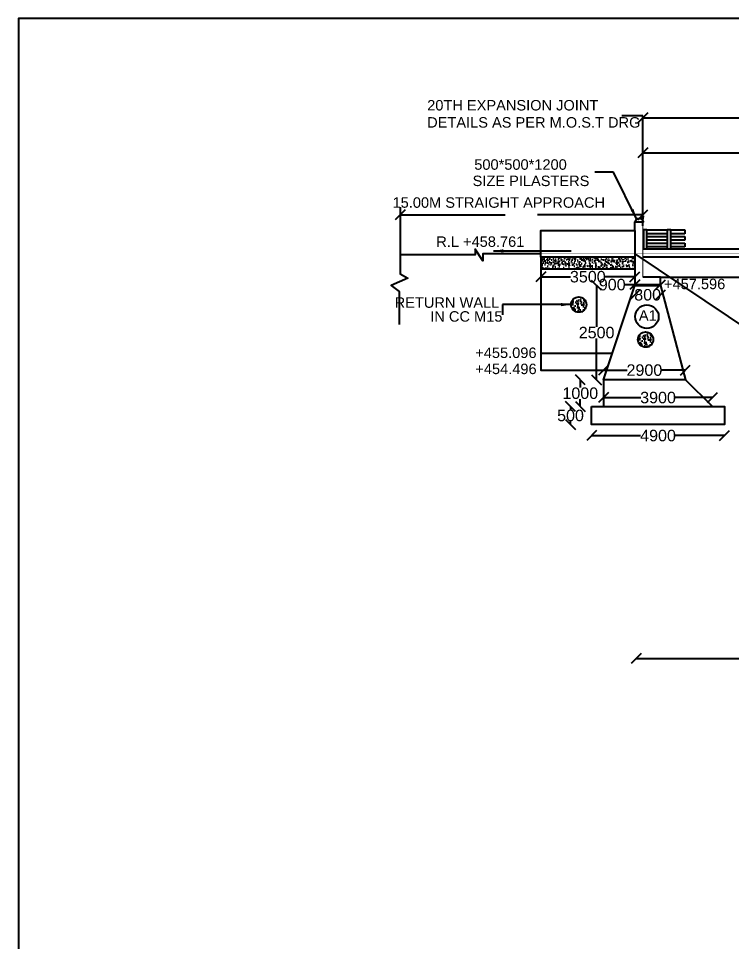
# Model space of a CAD drawing. Header units: millimetres. Extents: x 5124 to 3557214, y 2311 to 45955310.
# Drawn here: x 3526763 to 3533597, y 45946471 to 45955310 of the extents above; entities that cross this region are included whole.
import ezdxf

# ---------------------------------------------------------------- set-up
doc = ezdxf.new("R2010")
doc.units = ezdxf.units.MM
doc.header["$MEASUREMENT"] = 0
for name, color, linetype in [('DIMENSION', 7, 'Continuous'), ('DRAWING', 7, 'Continuous'), ('TEXT', 7, 'Continuous')]:
    doc.layers.add(name, color=color, linetype=linetype)
doc.styles.get("Standard").update_dxf_attribs({"font": 'arial.ttf', "height": 110})
doc.dimstyles.get("Standard").update_dxf_attribs({"dimtxt": 200, "dimasz": 110, "dimexe": 0.18, "dimexo": 0.0625, "dimgap": 0.09, "dimtad": 0, "dimtih": 1, "dimtoh": 1, "dimdec": 0, "dimzin": 0, "dimdsep": 46, "dimtxsty": 'Standard', "dimblk": 'OBLIQUE', "dimcen": 0.09, "dimse1": 1, "dimse2": 1, "dimadec": 0, "dimazin": 0, "dimtfac": 1, "dimtdec": 0, "dimtofl": 0, "dimtmove": 0, "dimatfit": 3, "dimfxl": 1, "dimtolj": 1, "dimtzin": 0, "dimarcsym": 0})
pattern_1 = [(50, (0, 0), (71.72601826, -6.2752135), [7.5, -82.5]), (355, (0, 0), (-13.87513336, 75.21921337), [6, -66]), (100.4514, (5.98, -0.52), (57.85093817, 68.94395421), [6.374019, -70.1142112]), (46.1842, (0, 20), (106.72410486, -16.55190143), [11.25, -123.75]), (96.6356, (8.89, 18.62), (93.46627055, 97.4117871), [9.5610288, -105.1713]), (351.1842, (0, 20), (93.46619451, 97.4118601), [9, -99]), (21, (10, 15), (59.69070521, -40.26188907), [7.5, -82.5]), (326, (10, 15), (24.33153319, 72.5150045), [6, -66]), (71.4514, (14.974, 11.645), (84.02226286, 32.25304967), [6.374019, -70.1142112]), (37.5, (0, 0), (1.215985532, 33.289385383), [0, -65.2, 0, -67, 0, -66.25]), (7.5, (0, 0), (26.306953744, 39.441171188), [0, -38.2, 0, -63.7, 0, -25.25]), (327.5, (-22.3, 0), (53.382243617, -2.255487173), [0, -25, 0, -78, 0, -103.5]), (317.5, (-32.3, 0), (58.318616934, 10.010498233), [0, -32.5, 0, -51.8, 0, -73.5])]

# ---------------------------------------------------------------- blocks, each defined once
blk = doc.blocks.new('_Oblique')
at = {"color": 0, "linetype": 'ByBlock', "lineweight": -2}
blk.add_line((-0.5, -0.5), (0.5, 0.5), dxfattribs=at)
blk = doc.blocks.new('*D35')
at = {"layer": 'Defpoints', "color": 0, "transparency": 16777216}
for p in [(3530415.3, 45953432.1), (3532738.7, 45953432.1), (3532738.7, 45953432.1)]:
    blk.add_point(p, dxfattribs=at)
at = {"layer": 'DIMENSION', "color": 0, "lineweight": -2, "transparency": 16777216}
for p, q in [((3530415.3, 45953432.1), (3531421.6, 45953432.1)), ((3532738.7, 45953432.1), (3531732.3, 45953432.1))]:
    blk.add_line(p, q, dxfattribs=at)
at = {"layer": 'DIMENSION', "color": 0, "lineweight": -2, "transparency": 16777216, "xscale": 95, "yscale": 95, "zscale": 95, "rotation": 180}
blk.add_blockref('_Oblique', (3530415.3, 45953432.1), dxfattribs=at)
at = {"layer": 'DIMENSION', "color": 0, "lineweight": -2, "transparency": 16777216, "xscale": 95, "yscale": 95, "zscale": 95}
blk.add_blockref('_Oblique', (3532738.7, 45953432.1), dxfattribs=at)
at = {"layer": 'DIMENSION', "color": 0, "transparency": 16777216, "insert": (3531577, 45953432.1), "char_height": 200, "attachment_point": 5}
blk.add_mtext('\\A1;    ', dxfattribs=at)
blk = doc.blocks.new('*D36')
at = {"layer": 'Defpoints', "color": 0, "transparency": 16777216}
for p in [(3532738.7, 45954031.5), (3535503.6, 45954024.8), (3535503.6, 45954011.7)]:
    blk.add_point(p, dxfattribs=at)
at = {"layer": 'DIMENSION', "color": 0, "lineweight": -2, "transparency": 16777216}
for p, q in [((3532738.7, 45954024.8), (3533919.4, 45954024.8)), ((3535503.6, 45954024.8), (3534322.8, 45954024.8))]:
    blk.add_line(p, q, dxfattribs=at)
at = {"layer": 'DIMENSION', "color": 0, "lineweight": -2, "transparency": 16777216, "xscale": 95, "yscale": 95, "zscale": 95, "rotation": 180}
blk.add_blockref('_Oblique', (3532738.7, 45954024.8), dxfattribs=at)
at = {"layer": 'DIMENSION', "color": 0, "lineweight": -2, "transparency": 16777216, "xscale": 95, "yscale": 95, "zscale": 95}
blk.add_blockref('_Oblique', (3535503.6, 45954024.8), dxfattribs=at)
at = {"layer": 'DIMENSION', "color": 0, "transparency": 16777216, "insert": (3534121.1, 45954024.8), "char_height": 110, "attachment_point": 5}
blk.add_mtext('\\A1;10420', dxfattribs=at)
blk = doc.blocks.new('*D56')
at = {"layer": 'Defpoints', "color": 0, "transparency": 16777216}
for p in [(3531762.4, 45952839.4), (3532662.3, 45952839.4), (3532662.3, 45952839.4)]:
    blk.add_point(p, dxfattribs=at)
at = {"layer": 'DIMENSION', "color": 0, "lineweight": -2, "transparency": 16777216}
for p, q in [((3531762.4, 45952839.4), (3532048.2, 45952839.4)), ((3532662.3, 45952839.4), (3532376.5, 45952839.4))]:
    blk.add_line(p, q, dxfattribs=at)
at = {"layer": 'DIMENSION', "color": 0, "lineweight": -2, "transparency": 16777216, "xscale": 95, "yscale": 95, "zscale": 95, "rotation": 180}
blk.add_blockref('_Oblique', (3531762.4, 45952839.4), dxfattribs=at)
at = {"layer": 'DIMENSION', "color": 0, "lineweight": -2, "transparency": 16777216, "xscale": 95, "yscale": 95, "zscale": 95}
blk.add_blockref('_Oblique', (3532662.3, 45952839.4), dxfattribs=at)
at = {"layer": 'DIMENSION', "color": 0, "transparency": 16777216, "insert": (3532212.4, 45952839.4), "char_height": 110, "attachment_point": 5}
blk.add_mtext('\\A1;3500', dxfattribs=at)
blk = doc.blocks.new('*D57')
at = {"layer": 'Defpoints', "color": 0, "transparency": 16777216}
for p in [(3532662.3, 45952797.2), (3532662.3, 45952763.6), (3532908, 45952797.2)]:
    blk.add_point(p, dxfattribs=at)
at = {"layer": 'DIMENSION', "color": 0, "lineweight": -2, "transparency": 16777216}
for p, q in [((3532662.3, 45952763.6), (3532567.3, 45952763.6)), ((3532908, 45952763.6), (3532662.3, 45952763.6))]:
    blk.add_line(p, q, dxfattribs=at)
at = {"layer": 'DIMENSION', "color": 0, "lineweight": -2, "transparency": 16777216, "xscale": 95, "yscale": 95, "zscale": 95, "rotation": 180}
blk.add_blockref('_Oblique', (3532662.3, 45952763.6), dxfattribs=at)
at = {"layer": 'DIMENSION', "color": 0, "lineweight": -2, "transparency": 16777216, "xscale": 95, "yscale": 95, "zscale": 95}
blk.add_blockref('_Oblique', (3532908, 45952763.6), dxfattribs=at)
at = {"layer": 'DIMENSION', "color": 0, "transparency": 16777216, "insert": (3532445.9, 45952763.6), "char_height": 110, "attachment_point": 5}
blk.add_mtext('\\A1;900', dxfattribs=at)
blk = doc.blocks.new('*D58')
at = {"layer": 'Defpoints', "color": 0, "transparency": 16777216}
for p in [(3532296.4, 45952757.3), (3532662.3, 45952757.3), (3532362.1, 45951852.5)]:
    blk.add_point(p, dxfattribs=at)
at = {"layer": 'DIMENSION', "color": 0, "lineweight": -2, "transparency": 16777216}
for p, q in [((3532296.4, 45952757.3), (3532296.4, 45952361.2)), ((3532296.4, 45951852.5), (3532296.4, 45952248.7))]:
    blk.add_line(p, q, dxfattribs=at)
at = {"layer": 'DIMENSION', "color": 0, "lineweight": -2, "transparency": 16777216, "xscale": 95, "yscale": 95, "zscale": 95}
for p, rotation in [((3532296.4, 45952757.3), 90), ((3532296.4, 45951852.5), 270)]:
    blk.add_blockref('_Oblique', p, dxfattribs=dict(at, rotation=rotation))
at = {"layer": 'DIMENSION', "color": 0, "transparency": 16777216, "insert": (3532296.4, 45952304.9), "char_height": 110, "attachment_point": 5}
blk.add_mtext('\\A1;2500', dxfattribs=at)
blk = doc.blocks.new('*D59')
at = {"layer": 'Defpoints', "color": 0, "transparency": 16777216}
for p in [(3532662.3, 45952757.3), (3532908, 45952757.3), (3532908, 45952666.4)]:
    blk.add_point(p, dxfattribs=at)
at = {"layer": 'DIMENSION', "color": 0, "lineweight": -2, "transparency": 16777216}
for p, q in [((3532662.3, 45952666.4), (3532663.6, 45952666.4)), ((3532908, 45952666.4), (3532906.6, 45952666.4))]:
    blk.add_line(p, q, dxfattribs=at)
at = {"layer": 'DIMENSION', "color": 0, "lineweight": -2, "transparency": 16777216, "xscale": 95, "yscale": 95, "zscale": 95, "rotation": 180}
blk.add_blockref('_Oblique', (3532662.3, 45952666.4), dxfattribs=at)
at = {"layer": 'DIMENSION', "color": 0, "lineweight": -2, "transparency": 16777216, "xscale": 95, "yscale": 95, "zscale": 95}
blk.add_blockref('_Oblique', (3532908, 45952666.4), dxfattribs=at)
at = {"layer": 'DIMENSION', "color": 0, "transparency": 16777216, "insert": (3532785.1, 45952666.4), "char_height": 110, "attachment_point": 5}
blk.add_mtext('\\A1;800', dxfattribs=at)
blk = doc.blocks.new('*D60')
at = {"layer": 'Defpoints', "color": 0, "transparency": 16777216}
for p in [(3533145.8, 45951946), (3532362.1, 45951852.5), (3533145.8, 45951852.5)]:
    blk.add_point(p, dxfattribs=at)
at = {"layer": 'DIMENSION', "color": 0, "lineweight": -2, "transparency": 16777216}
for p, q in [((3532362.1, 45951946), (3532588.9, 45951946)), ((3533145.8, 45951946), (3532919.1, 45951946))]:
    blk.add_line(p, q, dxfattribs=at)
at = {"layer": 'DIMENSION', "color": 0, "lineweight": -2, "transparency": 16777216, "xscale": 95, "yscale": 95, "zscale": 95, "rotation": 180}
blk.add_blockref('_Oblique', (3532362.1, 45951946), dxfattribs=at)
at = {"layer": 'DIMENSION', "color": 0, "lineweight": -2, "transparency": 16777216, "xscale": 95, "yscale": 95, "zscale": 95}
blk.add_blockref('_Oblique', (3533145.8, 45951946), dxfattribs=at)
at = {"layer": 'DIMENSION', "color": 0, "transparency": 16777216, "insert": (3532754, 45951946), "char_height": 110, "attachment_point": 5}
blk.add_mtext('\\A1;2900', dxfattribs=at)
blk = doc.blocks.new('*D61')
at = {"layer": 'Defpoints', "color": 0, "transparency": 16777216}
for p in [(3533407, 45951683.4), (3532362.1, 45951597.3), (3533407, 45951597.3)]:
    blk.add_point(p, dxfattribs=at)
at = {"layer": 'DIMENSION', "color": 0, "lineweight": -2, "transparency": 16777216}
for p, q in [((3532362.1, 45951683.4), (3532720.5, 45951683.4)), ((3533407, 45951683.4), (3533048.7, 45951683.4))]:
    blk.add_line(p, q, dxfattribs=at)
at = {"layer": 'DIMENSION', "color": 0, "lineweight": -2, "transparency": 16777216, "xscale": 95, "yscale": 95, "zscale": 95, "rotation": 180}
blk.add_blockref('_Oblique', (3532362.1, 45951683.4), dxfattribs=at)
at = {"layer": 'DIMENSION', "color": 0, "lineweight": -2, "transparency": 16777216, "xscale": 95, "yscale": 95, "zscale": 95}
blk.add_blockref('_Oblique', (3533407, 45951683.4), dxfattribs=at)
at = {"layer": 'DIMENSION', "color": 0, "transparency": 16777216, "insert": (3532884.6, 45951683.4), "char_height": 110, "attachment_point": 5}
blk.add_mtext('\\A1;3900', dxfattribs=at)
blk = doc.blocks.new('*D62')
at = {"layer": 'Defpoints', "color": 0, "transparency": 16777216}
for p in [(3532140.5, 45951852.5), (3532362.1, 45951852.5), (3532362.1, 45951597.3)]:
    blk.add_point(p, dxfattribs=at)
at = {"layer": 'DIMENSION', "color": 0, "lineweight": -2, "transparency": 16777216}
for p, q in [((3532140.5, 45951852.5), (3532140.5, 45951781.2)), ((3532140.5, 45951597.3), (3532140.5, 45951668.7))]:
    blk.add_line(p, q, dxfattribs=at)
at = {"layer": 'DIMENSION', "color": 0, "lineweight": -2, "transparency": 16777216, "xscale": 95, "yscale": 95, "zscale": 95}
for p, rotation in [((3532140.5, 45951852.5), 90), ((3532140.5, 45951597.3), 270)]:
    blk.add_blockref('_Oblique', p, dxfattribs=dict(at, rotation=rotation))
at = {"layer": 'DIMENSION', "color": 0, "transparency": 16777216, "insert": (3532140.5, 45951724.9), "char_height": 110, "attachment_point": 5}
blk.add_mtext('\\A1;1000', dxfattribs=at)
blk = doc.blocks.new('*D63')
at = {"layer": 'Defpoints', "color": 0, "transparency": 16777216}
for p in [(3532046.9, 45951597.3), (3532249, 45951597.3), (3532249, 45951426.8)]:
    blk.add_point(p, dxfattribs=at)
at = {"layer": 'DIMENSION', "color": 0, "lineweight": -2, "transparency": 16777216}
for p, q in [((3532046.9, 45951597.3), (3532046.9, 45951568.3)), ((3532046.9, 45951426.8), (3532046.9, 45951455.8))]:
    blk.add_line(p, q, dxfattribs=at)
at = {"layer": 'DIMENSION', "color": 0, "lineweight": -2, "transparency": 16777216, "xscale": 95, "yscale": 95, "zscale": 95}
for p, rotation in [((3532046.9, 45951597.3), 90), ((3532046.9, 45951426.8), 270)]:
    blk.add_blockref('_Oblique', p, dxfattribs=dict(at, rotation=rotation))
at = {"layer": 'DIMENSION', "color": 0, "transparency": 16777216, "insert": (3532046.9, 45951512), "char_height": 110, "attachment_point": 5}
blk.add_mtext('\\A1;500', dxfattribs=at)
blk = doc.blocks.new('*D64')
at = {"layer": 'Defpoints', "color": 0, "transparency": 16777216}
for p in [(3532249, 45951426.8), (3533520.2, 45951426.8), (3533520.2, 45951319.8)]:
    blk.add_point(p, dxfattribs=at)
at = {"layer": 'DIMENSION', "color": 0, "lineweight": -2, "transparency": 16777216}
for p, q in [((3532249, 45951319.8), (3532718.2, 45951319.8)), ((3533520.2, 45951319.8), (3533051, 45951319.8))]:
    blk.add_line(p, q, dxfattribs=at)
at = {"layer": 'DIMENSION', "color": 0, "lineweight": -2, "transparency": 16777216, "xscale": 95, "yscale": 95, "zscale": 95, "rotation": 180}
blk.add_blockref('_Oblique', (3532249, 45951319.8), dxfattribs=at)
at = {"layer": 'DIMENSION', "color": 0, "lineweight": -2, "transparency": 16777216, "xscale": 95, "yscale": 95, "zscale": 95}
blk.add_blockref('_Oblique', (3533520.2, 45951319.8), dxfattribs=at)
at = {"layer": 'DIMENSION', "color": 0, "transparency": 16777216, "insert": (3532884.6, 45951319.8), "char_height": 110, "attachment_point": 5}
blk.add_mtext('\\A1;4900', dxfattribs=at)
blk = doc.blocks.new('*D70')
at = {"layer": 'Defpoints', "color": 0, "transparency": 16777216}
for p in [(3532676.2, 45949187.3), (3532676.2, 45949176.9), (3535134.5, 45949176.9)]:
    blk.add_point(p, dxfattribs=at)
at = {"layer": 'DIMENSION', "color": 0, "lineweight": -2, "transparency": 16777216}
for p, q in [((3532676.2, 45949187.3), (3533741, 45949187.3)), ((3535134.5, 45949187.3), (3534069.7, 45949187.3))]:
    blk.add_line(p, q, dxfattribs=at)
at = {"layer": 'DIMENSION', "color": 0, "lineweight": -2, "transparency": 16777216, "xscale": 95, "yscale": 95, "zscale": 95, "rotation": 180}
blk.add_blockref('_Oblique', (3532676.2, 45949187.3), dxfattribs=at)
at = {"layer": 'DIMENSION', "color": 0, "lineweight": -2, "transparency": 16777216, "xscale": 95, "yscale": 95, "zscale": 95}
blk.add_blockref('_Oblique', (3535134.5, 45949187.3), dxfattribs=at)
at = {"layer": 'DIMENSION', "color": 0, "transparency": 16777216, "insert": (3533905.3, 45949187.3), "char_height": 110, "attachment_point": 5}
blk.add_mtext('\\A1;9476', dxfattribs=at)
blk = doc.blocks.new('*D99')
at = {"layer": 'Defpoints', "color": 0, "transparency": 16777216}
for p in [(3543800.7, 45954360.5), (3532738.7, 45954261.4), (3543800.7, 45954024.8)]:
    blk.add_point(p, dxfattribs=at)
at = {"layer": 'DIMENSION', "color": 0, "lineweight": -2, "transparency": 16777216}
for p, q in [((3532738.7, 45954360.5), (3536996.6, 45954360.5)), ((3543800.7, 45954360.5), (3539542.9, 45954360.5))]:
    blk.add_line(p, q, dxfattribs=at)
at = {"layer": 'DIMENSION', "color": 0, "lineweight": -2, "transparency": 16777216, "xscale": 95, "yscale": 95, "zscale": 95, "rotation": 180}
blk.add_blockref('_Oblique', (3532738.7, 45954360.5), dxfattribs=at)
at = {"layer": 'DIMENSION', "color": 0, "lineweight": -2, "transparency": 16777216, "xscale": 95, "yscale": 95, "zscale": 95}
blk.add_blockref('_Oblique', (3543800.7, 45954360.5), dxfattribs=at)
at = {"layer": 'DIMENSION', "color": 0, "transparency": 16777216, "insert": (3538269.7, 45954360.5), "char_height": 110, "attachment_point": 5}
blk.add_mtext('\\A1;4 SPANS OF 10.420M C/C(41.680M)', dxfattribs=at)

msp = doc.modelspace()

# ---------------------------------------------------------------- hatches: boundary and pattern name
at = {"layer": 'DRAWING'}
h = msp.add_hatch(dxfattribs=at)
h.set_pattern_fill('AR-CONC', color=256, scale=10, style=0)
h.set_pattern_definition(pattern_1)
h.paths.add_polyline_path([(3532662.3, 45953025.4), (3531762.4, 45953025.4), (3531762.4, 45952916.5), (3532662.3, 45952916.5)])
h = msp.add_hatch(dxfattribs=at)
h.set_pattern_fill('AR-CONC', color=256, scale=10, style=0)
h.set_pattern_definition(pattern_1)
h.paths.add_polyline_path([(3532052, 45952573.2, 1), (3532199.5, 45952573.2, 1)])
h = msp.add_hatch(dxfattribs=at)
h.set_pattern_fill('AR-CONC', color=256, scale=10, style=0)
h.set_pattern_definition([(50, (639.46, -334.53), (71.72601826, -6.2752135), [7.5, -82.5]), (355, (639.46, -334.53), (-13.87513336, 75.21921337), [6, -66]), (100.4514, (645.44, -335.054), (57.85093817, 68.94395421), [6.374019, -70.1142112]), (46.1842, (639.46, -314.53), (106.72410486, -16.55190143), [11.25, -123.75]), (96.6356, (648.35, -315.91), (93.46627055, 97.4117871), [9.5610288, -105.1713]), (351.1842, (639.46, -314.53), (93.46619451, 97.4118601), [9, -99]), (21, (649.46, -319.53), (59.69070521, -40.26188907), [7.5, -82.5]), (326, (649.46, -319.53), (24.33153319, 72.5150045), [6, -66]), (71.4514, (654.434, -322.886), (84.02226286, 32.25304967), [6.374019, -70.1142112]), (37.5, (639.46, -334.53), (1.215985532, 33.289385383), [0, -65.2, 0, -67, 0, -66.25]), (7.5, (639.46, -334.53), (26.306953744, 39.441171188), [0, -38.2, 0, -63.7, 0, -25.25]), (327.5, (617.16, -334.53), (53.382243617, -2.255487173), [0, -25, 0, -78, 0, -103.5]), (317.5, (607.16, -334.53), (58.318616934, 10.010498233), [0, -32.5, 0, -51.8, 0, -73.5])])
h.paths.add_polyline_path([(3532691.5, 45952238.7, 1), (3532838.9, 45952238.7, 1)])

# ---------------------------------------------------------------- linework, layer by layer
for points in [[(3556853.4, 45955310.1), (3526763.5, 45955310.1), (3526763.5, 45927254.1), (3556853.4, 45927254.1)], [(3532662.3, 45953365.1), (3532745.1, 45953365.1), (3532727.8, 45953394.8), (3532678.9, 45953394.8)], [(3532744, 45953105.2), (3532777.7, 45953105.2), (3532777.7, 45953287), (3532744, 45953287)], [(3532971.9, 45953105.2), (3533005.6, 45953105.2), (3533005.6, 45953287), (3532971.9, 45953287)], [(3532662.3, 45952757.3), (3532908, 45952757.3), (3533145.8, 45951852.5), (3532362.1, 45951852.5)], [(3532362.1, 45951597.3), (3533407, 45951597.3), (3533145.8, 45951852.5), (3532362.1, 45951852.5)], [(3532249, 45951597.3), (3533520.2, 45951597.3), (3533520.2, 45951426.8), (3532249, 45951426.8)]]:
    msp.add_lwpolyline(points, close=True, dxfattribs=at)
for points in [[(3530415.3, 45953504.3), (3530415.3, 45952866), (3530488.6, 45952825.4), (3530329.5, 45952754.4), (3530407.3, 45952698), (3530407.3, 45952383.6)], [(3532666.3, 45953025.4), (3531762.4, 45953025.4), (3531762.4, 45953282.8), (3532662.3, 45953282.8), (3532662.3, 45952757.3), (3532908, 45952757.3), (3532908, 45952837.1), (3532738.7, 45952837.1)], [(3532662.3, 45953282.8), (3532662.3, 45953365.1), (3532738.7, 45953365.1)], [(3532971.9, 45953250.5), (3532777.7, 45953250.5), (3532777.7, 45953286.9), (3532971.9, 45953286.9)], [(3533140.2, 45953250.5), (3533005.6, 45953250.5), (3533005.6, 45953286.9), (3533140.2, 45953286.9)], [(3533140.2, 45953286.9), (3533140.2, 45953250.5)], [(3532971.9, 45953188.1), (3532777.7, 45953188.1), (3532777.7, 45953224.5), (3532971.9, 45953224.5)], [(3533140.2, 45953188.1), (3533005.6, 45953188.1), (3533005.6, 45953224.5), (3533140.2, 45953224.5)], [(3533140.2, 45953224.5), (3533140.2, 45953188.1)], [(3531763.9, 45953058.4), (3531209.3, 45953058.4), (3531209.3, 45952990.3), (3531134.9, 45953104.7), (3531134.9, 45953048.1), (3530415.3, 45953048.1)], [(3532748.5, 45953105.2), (3543790.9, 45953105.2)], [(3532971.9, 45953124.7), (3532777.7, 45953124.7), (3532777.7, 45953161.1), (3532971.9, 45953161.1)], [(3533140.2, 45953124.7), (3533005.6, 45953124.7), (3533005.6, 45953161.1), (3533140.2, 45953161.1)], [(3533140.2, 45953161.1), (3533140.2, 45953124.7)], [(3531762.4, 45953025.4), (3531762.4, 45952108.9), (3532443.5, 45952108.9)], [(3532662.3, 45953058.4), (3535127.8, 45951402.5), (3538269.7, 45951402.5)], [(3538269.7, 45953025.4), (3532738.7, 45953025.4)], [(3531762.4, 45952916.5), (3532662.3, 45952916.5)], [(3532908, 45952837.1), (3538269.7, 45952837.1)], [(3531762.4, 45952108.9), (3531762.4, 45951946.8), (3532393.4, 45951946.8)]]:
    msp.add_lwpolyline(points, dxfattribs=at)
for points, const_width in [([(3532738.7, 45952837.1), (3532738.7, 45953365.1)], 10), ([(3538269.7, 45953058.4), (3531763.9, 45953058.4)], 5)]:
    msp.add_lwpolyline(points, dxfattribs=dict(at, const_width=const_width))
for centre, radius in [((3532125.7, 45952573.2), 73.7), ((3532777.5, 45952457.8), 112.3), ((3532765.2, 45952238.7), 73.7)]:
    msp.add_circle(centre, radius, dxfattribs=at)

# ---------------------------------------------------------------- texts
at = {"layer": 'TEXT'}
for s, p in [('20TH EXPANSION JOINT', (3530675.1, 45954430.1)), ('DETAILS AS PER M.O.S.T DRG.', (3530674.7, 45954266.2)), ('500*500*1200', (3531125.7, 45953863.1)), ('SIZE PILASTERS', (3531109.8, 45953707)), ('15.00M STRAIGHT APPROACH', (3530343.6, 45953499.5)), ('R.L +458.761', (3530762.1, 45953125.5)), ('+457.596', (3532941.6, 45952720.7)), ('RETURN WALL', (3530364.1, 45952542.6)), ('IN CC M15', (3530704.7, 45952410)), ('+455.096', (3531135.3, 45952062.3)), ('+454.496', (3531136.1, 45951908))]:
    msp.add_text(s, height=100, dxfattribs=at).set_placement(p)
at = {"layer": 'TEXT', "insert": (3532701.2, 45952519.6), "char_height": 100, "width": 483.458, "attachment_point": 1}
msp.add_mtext('A1', dxfattribs=at)

# ---------------------------------------------------------------- dimensions: what is measured, and where the dimension line sits
at = {"layer": 'DIMENSION'}
for base, p1, p2, text, picture, middle in [((3543800.7, 45954360.5), (3532738.7, 45954261.4), (3543800.7, 45954024.8), '4 SPANS OF 10.420M C/C(41.680M)', '*D99', (3538269.7, 45954360.5)), ((3535503.6, 45954024.8), (3532738.7, 45954031.5), (3535503.6, 45954011.7), '10420', '*D36', (3534121.1, 45954024.8)), ((3532738.7, 45953432.1), (3530415.3, 45953432.1), (3532738.7, 45953432.1), '    ', '*D35', (3531577, 45953432.1)), ((3532662.3, 45952839.4), (3531762.4, 45952839.4), (3532662.3, 45952839.4), '3500', '*D56', (3532212.4, 45952839.4)), ((3532908, 45952666.4), (3532662.3, 45952757.3), (3532908, 45952757.3), '800', '*D59', (3532785.1, 45952666.4)), ((3533145.8, 45951946), (3532362.1, 45951852.5), (3533145.8, 45951852.5), '2900', '*D60', (3532754, 45951946)), ((3533407, 45951683.4), (3532362.1, 45951597.3), (3533407, 45951597.3), '3900', '*D61', (3532884.6, 45951683.4)), ((3533520.2, 45951319.8), (3532249, 45951426.8), (3533520.2, 45951426.8), '4900', '*D64', (3532884.6, 45951319.8)), ((3532676.2, 45949187.3), (3535134.5, 45949176.9), (3532676.2, 45949176.9), '9476', '*D70', (3533905.3, 45949187.3))]:
    dim = msp.add_linear_dim(base=base, p1=p1, p2=p2, text=text, dimstyle='Standard', override={"dimasz": 95, "dimarcsym": 1}, dxfattribs=at)
    dim.commit()
    dim.dimension.update_dxf_attribs({"geometry": picture, "text_midpoint": middle})
for base, p1, p2, text, picture, middle in [((3532296.4, 45952757.3), (3532362.1, 45951852.5), (3532662.3, 45952757.3), '2500', '*D58', (3532296.4, 45952304.9)), ((3532140.5, 45951852.5), (3532362.1, 45951597.3), (3532362.1, 45951852.5), '1000', '*D62', (3532140.5, 45951724.9)), ((3532046.9, 45951597.3), (3532249, 45951426.8), (3532249, 45951597.3), '500', '*D63', (3532046.9, 45951512))]:
    dim = msp.add_linear_dim(base=base, p1=p1, p2=p2, angle=90, text=text, dimstyle='Standard', override={"dimasz": 95, "dimarcsym": 1}, dxfattribs=at)
    dim.commit()
    dim.dimension.update_dxf_attribs({"geometry": picture, "text_midpoint": middle})
dim = msp.add_linear_dim(base=(3532662.3, 45952763.6), p1=(3532908, 45952797.2), p2=(3532662.3, 45952797.2), text='900', dimstyle='Standard', override={"dimasz": 95, "dimarcsym": 1}, dxfattribs=at)
dim.commit()
dim.dimension.update_dxf_attribs({"geometry": '*D57', "text_midpoint": (3532445.9, 45952763.6), "dimtype": 160})

# ---------------------------------------------------------------- leaders
msp.add_leader([(3531309.5, 45953086.7), (3532053, 45953086.7)], dimstyle='Standard', override={"dimasz": 95, "dimgap": 0.09, "dimtad": 0, "dimarcsym": 1}, dxfattribs=at)
at = {"layer": 'DRAWING'}
for points in [[(3532738.7, 45953328), (3532738.7, 45954261.4), (3532738.7, 45954380.2), (3532536.9, 45954377.6)], [(3532678.9, 45953394.8), (3532459, 45953838.6), (3532278.6, 45953838.6)], [(3532052, 45952573.2), (3531396.2, 45952573.2), (3531396.2, 45952473.7)]]:
    msp.add_leader(points, dimstyle='Standard', override={"dimasz": 95, "dimgap": 0.09, "dimtad": 0, "dimarcsym": 1}, dxfattribs=at)

doc.saveas('drawing.dxf')
